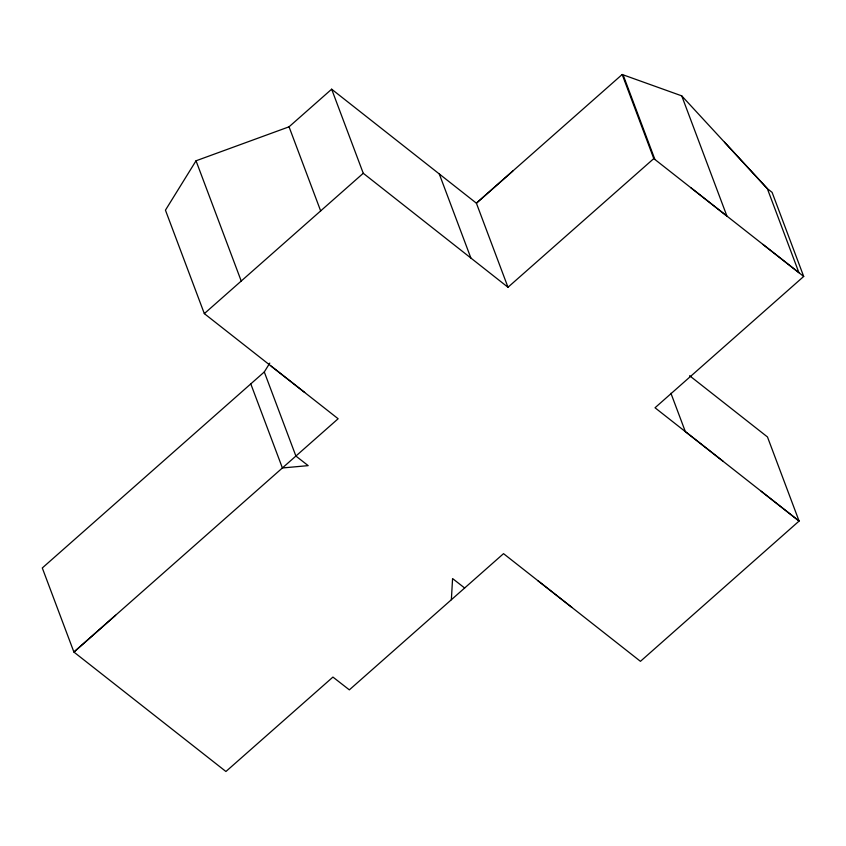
<?xml version="1.0" encoding="UTF-8"?>
<svg xmlns="http://www.w3.org/2000/svg" width="846" height="846" viewBox="0 0 846 846"><rect width="100%" height="100%" fill="white"/><g stroke="black" fill="none" stroke-linecap="round" stroke-linejoin="round"><path stroke-width="1.27" d="M451.362 599.74L452.578 578.558L464.644 588.002M512.845 170.998L476.393 203.177L622.18 74.501L653.789 158.593L507.991 287.259L476.393 203.177L331.653 89.2L289.046 126.815L196.029 160.793L165.446 210.168L204.33 313.623L338.136 418.749L73.909 652.065L225.924 771.499L332.933 677.075L349.345 689.86L503.529 553.654L640.443 661.329L799.089 521.062L767.481 436.97L689.596 375.719M115.606 615.243L73.909 652.065L42.3 567.973L264.29 371.965L269.779 363.093M204.33 313.623L363.262 173.282L331.653 89.2M622.18 74.501L681.728 95.852L767.333 188.626L772.091 192.359L803.7 276.452L655.026 407.772L799.089 521.062L761.178 491.251M690.928 187.78L726.926 216.09L681.728 95.852M762.933 244.409L803.7 276.452M653.789 158.593L798.941 272.708L767.333 188.626L724.536 142.234M363.262 173.282L507.991 287.259M723.256 461.419L685.334 431.608L670.931 393.274M271.228 366.191L304.687 392.459M537.76 580.578L571.991 607.491M623.301 75.389L654.91 159.482M439.275 173.948L470.884 258.041M289.046 126.815L320.655 210.908M196.029 160.793L241.226 281.041M264.29 371.965L295.899 456.047L308.177 465.638L282.395 467.965L250.786 383.883"/></g></svg>
